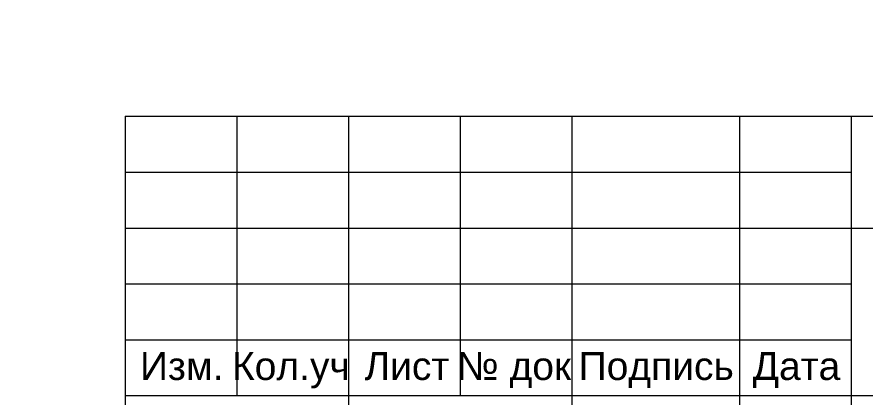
# Model space of a CAD drawing. Header units: metres. Extents: x -163 to 308, y -116 to 9.
# Drawn here: x 215.28 to 222.87, y -100.47 to -97.07 of the extents above; entities that cross this region are included whole.
import ezdxf
from ezdxf.enums import TextEntityAlignment as Align

# ---------------------------------------------------------------- set-up
doc = ezdxf.new("R2010")
doc.units = ezdxf.units.M
doc.header["$MEASUREMENT"] = 0
doc.styles.add('Style-Arial', font='arial.ttf')

# ---------------------------------------------------------------- blocks, each defined once
blk = doc.blocks.new('*U293')
at = {"color": 7, "linetype": 'Continuous', "lineweight": 13}
for p, q in [((10.0128, -14.5), (28.5128, -14.5)), ((10.0128, -14.5), (10.0128, -20)), ((11.0128, -14.5), (11.0128, -17)), ((12.0128, -14.5), (12.0128, -20)), ((13.0128, -14.5), (13.0128, -17)), ((14.0128, -14.5), (14.0128, -20)), ((15.5128, -14.5), (15.5128, -20)), ((16.5128, -14.5), (16.5128, -20)), ((16.5128, -15.5), (28.5128, -15.5)), ((10.0128, -16.5), (16.5128, -16.5)), ((10.0128, -17), (16.5128, -17)), ((16.5128, -17), (28.5128, -17))]:
    blk.add_line(p, q, dxfattribs=at)
at = {"color": 7, "linetype": 'Continuous', "lineweight": 0}
for p, q in [((10.0128, -15), (16.5128, -15)), ((10.0128, -15.5), (16.5128, -15.5)), ((10.0128, -16), (16.5128, -16))]:
    blk.add_line(p, q, dxfattribs=at)
at = {"color": 7, "linetype": 'Continuous', "lineweight": 0, "style": 'Style-Arial'}
for s, p in [('Изм.', (10.5198, -16.735)), ('Кол.уч', (11.4972, -16.735)), ('Лист', (12.5356, -16.735)), ('№ док', (13.4945, -16.735)), ('Подпись', (14.7685, -16.735)), ('Дата', (16.0239, -16.735))]:
    blk.add_text(s, height=0.25, dxfattribs=at).set_placement(p, align=Align.MIDDLE_CENTER)

msp = doc.modelspace()

# ---------------------------------------------------------------- linework, layer by layer
at = {"color": 1, "linetype": 'Continuous', "lineweight": 30}
msp.add_3dface([(161.44908878, -51.09724176), (254.12451926, -51.09724176), (254.12451926, -116.09375825), (161.44908878, -116.09375825)], dxfattribs=at)

# ---------------------------------------------------------------- block references
at = {"color": 7, "linetype": 'Continuous', "lineweight": 13}
msp.add_blockref('*U293', (206.2324938, -83.46133924), dxfattribs=at)

doc.saveas('drawing.dxf')
